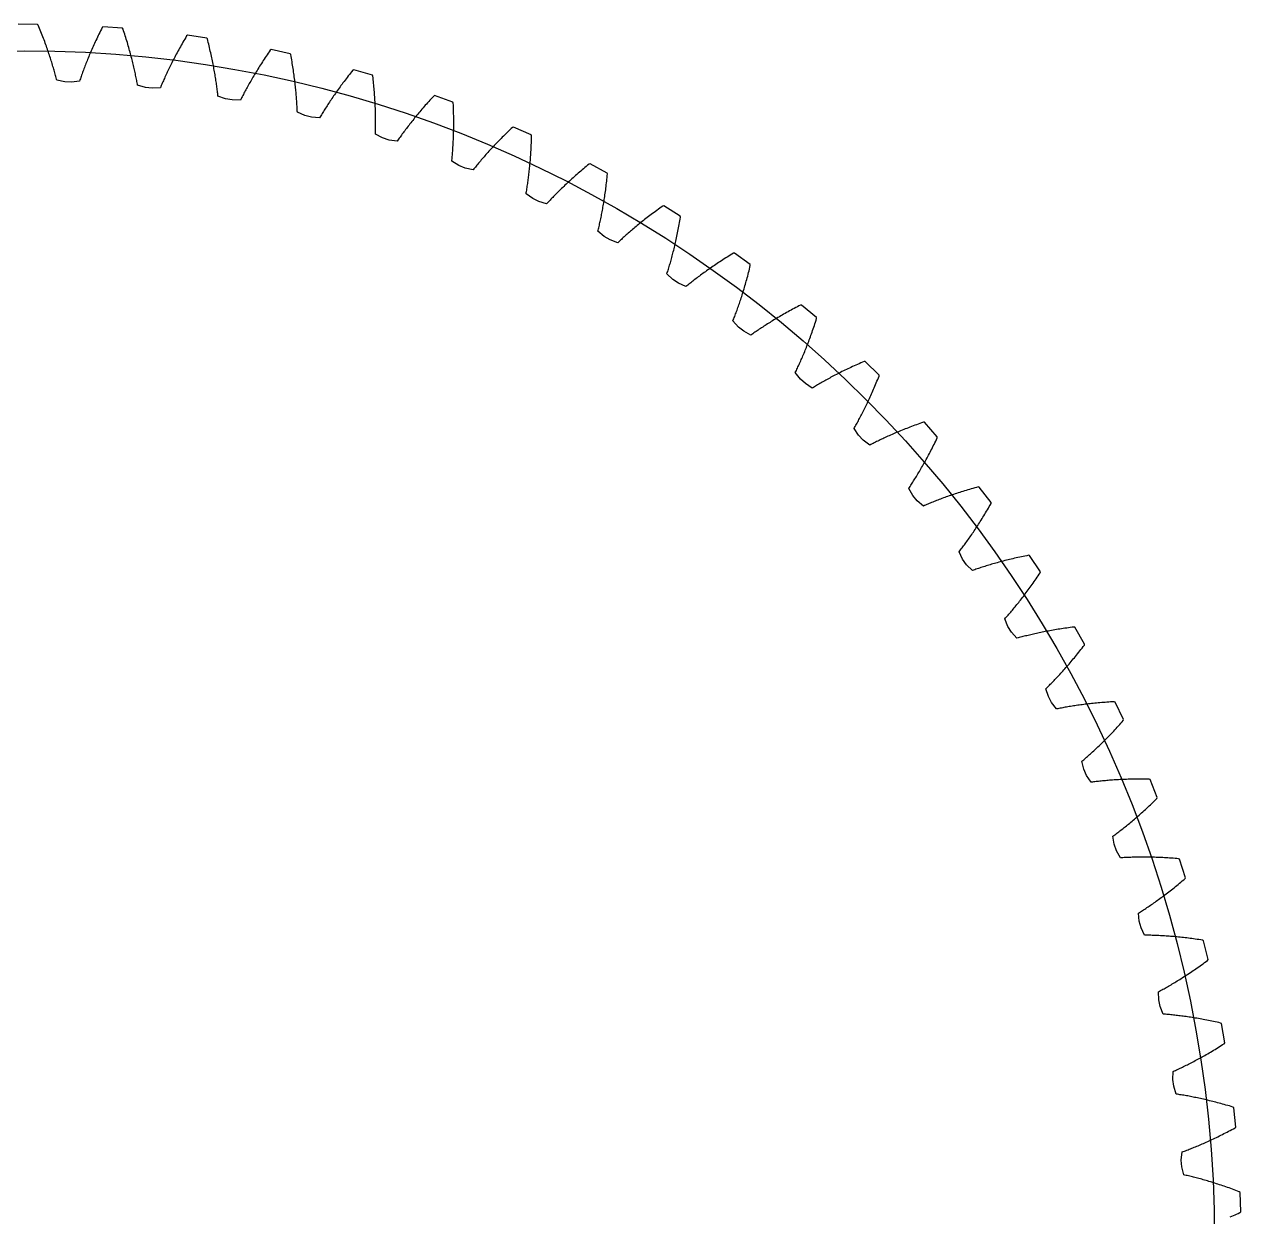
# Model space of a CAD drawing. Extents: x -54 to 54, y 163 to 271.
# Drawn here: x 0 to 54.1, y 217.8 to 270.8 of the extents above; entities that cross this region are included whole.
import ezdxf

# ---------------------------------------------------------------- set-up
doc = ezdxf.new("R2010")
doc.units = 0
doc.layers.get('0').update_dxf_attribs({"linetype": 'CONTINUOUS'})

msp = doc.modelspace()

# ---------------------------------------------------------------- linework, layer by layer
msp.add_lwpolyline([(53.608, 217.817), (53.679, 217.848), (53.752, 217.879), (53.825, 217.911), (53.898, 217.944), (53.972, 217.977), (54.047, 218.011), (54.077, 218.044), (54.049, 218.908), (54.017, 218.94), (53.941, 218.969), (53.865, 218.997), (53.789, 219.025), (53.714, 219.052), (53.64, 219.079), (53.566, 219.105), (53.493, 219.13), (53.421, 219.156), (53.349, 219.18), (53.278, 219.204), (53.207, 219.228), (53.137, 219.251), (53.068, 219.273), (52.999, 219.295), (52.931, 219.317), (52.864, 219.338), (52.797, 219.359), (52.731, 219.379), (52.665, 219.398), (52.6, 219.418), (52.536, 219.436), (52.472, 219.454), (52.409, 219.472), (52.347, 219.49), (52.285, 219.507), (52.224, 219.523), (52.164, 219.539), (52.104, 219.555), (52.045, 219.57), (51.987, 219.585), (51.929, 219.599), (51.872, 219.613), (51.816, 219.627), (51.76, 219.64), (51.705, 219.653), (51.651, 219.665), (51.597, 219.677), (51.544, 219.689), (51.459, 220.042), (51.439, 220.344), (51.476, 220.705), (51.527, 220.724), (51.578, 220.743), (51.631, 220.763), (51.683, 220.783), (51.737, 220.803), (51.791, 220.824), (51.845, 220.846), (51.901, 220.867), (51.957, 220.89), (52.013, 220.913), (52.07, 220.936), (52.128, 220.96), (52.186, 220.985), (52.245, 221.01), (52.304, 221.035), (52.364, 221.061), (52.425, 221.088), (52.486, 221.115), (52.548, 221.143), (52.61, 221.171), (52.673, 221.2), (52.737, 221.229), (52.801, 221.259), (52.866, 221.289), (52.931, 221.32), (52.997, 221.352), (53.063, 221.384), (53.13, 221.417), (53.197, 221.45), (53.265, 221.484), (53.333, 221.519), (53.402, 221.554), (53.472, 221.59), (53.542, 221.626), (53.612, 221.663), (53.684, 221.7), (53.755, 221.739), (53.827, 221.778), (53.855, 221.813), (53.767, 222.673), (53.733, 222.702), (53.654, 222.726), (53.576, 222.749), (53.499, 222.771), (53.423, 222.793), (53.347, 222.815), (53.271, 222.836), (53.197, 222.856), (53.123, 222.876), (53.049, 222.896), (52.977, 222.915), (52.905, 222.933), (52.833, 222.951), (52.762, 222.969), (52.692, 222.986), (52.623, 223.003), (52.554, 223.019), (52.486, 223.035), (52.418, 223.051), (52.352, 223.066), (52.286, 223.08), (52.22, 223.094), (52.155, 223.108), (52.091, 223.122), (52.028, 223.134), (51.965, 223.147), (51.903, 223.159), (51.842, 223.171), (51.781, 223.182), (51.721, 223.194), (51.662, 223.204), (51.603, 223.215), (51.546, 223.224), (51.488, 223.234), (51.432, 223.243), (51.376, 223.252), (51.321, 223.261), (51.267, 223.269), (51.213, 223.277), (51.104, 223.624), (51.063, 223.923), (51.074, 224.286), (51.124, 224.309), (51.174, 224.331), (51.225, 224.354), (51.276, 224.378), (51.328, 224.402), (51.38, 224.427), (51.433, 224.452), (51.487, 224.478), (51.541, 224.504), (51.596, 224.531), (51.651, 224.558), (51.707, 224.586), (51.763, 224.615), (51.82, 224.644), (51.878, 224.673), (51.936, 224.704), (51.995, 224.734), (52.054, 224.766), (52.113, 224.798), (52.174, 224.83), (52.234, 224.863), (52.296, 224.897), (52.358, 224.931), (52.42, 224.966), (52.483, 225.001), (52.546, 225.037), (52.61, 225.074), (52.674, 225.112), (52.739, 225.149), (52.805, 225.188), (52.871, 225.227), (52.937, 225.267), (53.004, 225.308), (53.071, 225.349), (53.139, 225.391), (53.207, 225.433), (53.276, 225.476), (53.345, 225.52), (53.37, 225.557), (53.223, 226.41), (53.186, 226.436), (53.106, 226.454), (53.027, 226.472), (52.949, 226.489), (52.871, 226.505), (52.793, 226.521), (52.717, 226.537), (52.641, 226.552), (52.566, 226.567), (52.491, 226.581), (52.417, 226.595), (52.344, 226.609), (52.272, 226.622), (52.2, 226.634), (52.129, 226.647), (52.058, 226.659), (51.988, 226.67), (51.919, 226.681), (51.851, 226.692), (51.783, 226.702), (51.716, 226.712), (51.65, 226.722), (51.585, 226.731), (51.52, 226.74), (51.456, 226.748), (51.392, 226.756), (51.329, 226.764), (51.267, 226.772), (51.206, 226.779), (51.146, 226.786), (51.086, 226.792), (51.027, 226.798), (50.968, 226.804), (50.91, 226.81), (50.853, 226.815), (50.797, 226.82), (50.742, 226.825), (50.687, 226.83), (50.633, 226.834), (50.499, 227.172), (50.438, 227.467), (50.424, 227.831), (50.472, 227.856), (50.52, 227.882), (50.569, 227.909), (50.619, 227.936), (50.669, 227.964), (50.719, 227.992), (50.77, 228.021), (50.822, 228.051), (50.874, 228.081), (50.927, 228.111), (50.98, 228.142), (51.034, 228.174), (51.088, 228.206), (51.143, 228.239), (51.199, 228.273), (51.254, 228.307), (51.311, 228.342), (51.368, 228.377), (51.425, 228.413), (51.483, 228.45), (51.541, 228.487), (51.6, 228.525), (51.659, 228.563), (51.719, 228.602), (51.779, 228.642), (51.84, 228.683), (51.901, 228.724), (51.963, 228.766), (52.025, 228.808), (52.087, 228.851), (52.15, 228.895), (52.214, 228.939), (52.277, 228.984), (52.342, 229.03), (52.406, 229.076), (52.472, 229.124), (52.537, 229.171), (52.603, 229.22), (52.626, 229.259), (52.419, 230.099), (52.381, 230.123), (52.3, 230.135), (52.22, 230.147), (52.14, 230.158), (52.061, 230.169), (51.983, 230.18), (51.906, 230.19), (51.829, 230.2), (51.753, 230.21), (51.677, 230.219), (51.603, 230.228), (51.529, 230.236), (51.455, 230.244), (51.383, 230.252), (51.311, 230.259), (51.24, 230.266), (51.17, 230.272), (51.1, 230.279), (51.031, 230.285), (50.963, 230.29), (50.895, 230.295), (50.829, 230.3), (50.762, 230.305), (50.697, 230.309), (50.633, 230.313), (50.569, 230.317), (50.506, 230.32), (50.443, 230.324), (50.382, 230.326), (50.321, 230.329), (50.261, 230.331), (50.201, 230.333), (50.142, 230.335), (50.084, 230.337), (50.027, 230.338), (49.971, 230.339), (49.915, 230.34), (49.86, 230.341), (49.806, 230.341), (49.649, 230.669), (49.567, 230.96), (49.528, 231.321), (49.574, 231.35), (49.62, 231.379), (49.667, 231.409), (49.715, 231.44), (49.763, 231.471), (49.811, 231.503), (49.86, 231.535), (49.91, 231.568), (49.96, 231.602), (50.01, 231.636), (50.061, 231.671), (50.113, 231.706), (50.165, 231.742), (50.217, 231.779), (50.27, 231.816), (50.323, 231.854), (50.377, 231.893), (50.431, 231.932), (50.486, 231.972), (50.541, 232.013), (50.597, 232.054), (50.653, 232.096), (50.709, 232.138), (50.766, 232.181), (50.823, 232.225), (50.881, 232.27), (50.939, 232.315), (50.998, 232.361), (51.057, 232.408), (51.116, 232.455), (51.176, 232.503), (51.236, 232.552), (51.296, 232.601), (51.357, 232.651), (51.419, 232.702), (51.48, 232.754), (51.543, 232.806), (51.605, 232.859), (51.625, 232.899), (51.36, 233.723), (51.32, 233.744), (51.239, 233.751), (51.158, 233.757), (51.078, 233.763), (50.998, 233.768), (50.919, 233.774), (50.841, 233.778), (50.764, 233.783), (50.687, 233.787), (50.612, 233.791), (50.537, 233.794), (50.462, 233.798), (50.389, 233.8), (50.316, 233.803), (50.244, 233.805), (50.172, 233.807), (50.101, 233.809), (50.032, 233.81), (49.962, 233.811), (49.894, 233.812), (49.826, 233.813), (49.759, 233.813), (49.693, 233.813), (49.628, 233.813), (49.563, 233.812), (49.499, 233.812), (49.436, 233.811), (49.373, 233.809), (49.312, 233.808), (49.251, 233.806), (49.19, 233.804), (49.131, 233.802), (49.072, 233.8), (49.014, 233.797), (48.957, 233.795), (48.901, 233.792), (48.845, 233.789), (48.79, 233.786), (48.736, 233.782), (48.557, 234.099), (48.455, 234.383), (48.391, 234.741), (48.434, 234.773), (48.479, 234.805), (48.524, 234.838), (48.569, 234.872), (48.614, 234.907), (48.661, 234.942), (48.707, 234.977), (48.754, 235.014), (48.802, 235.051), (48.85, 235.088), (48.898, 235.127), (48.947, 235.166), (48.996, 235.205), (49.046, 235.245), (49.096, 235.286), (49.147, 235.328), (49.198, 235.37), (49.249, 235.413), (49.301, 235.457), (49.353, 235.501), (49.406, 235.546), (49.458, 235.592), (49.512, 235.638), (49.566, 235.685), (49.62, 235.733), (49.674, 235.781), (49.729, 235.831), (49.784, 235.88), (49.84, 235.931), (49.896, 235.982), (49.952, 236.034), (50.009, 236.087), (50.066, 236.141), (50.123, 236.195), (50.18, 236.25), (50.238, 236.306), (50.297, 236.362), (50.355, 236.42), (50.372, 236.461), (50.05, 237.264), (50.01, 237.283), (49.928, 237.283), (49.847, 237.284), (49.766, 237.284), (49.686, 237.285), (49.608, 237.284), (49.529, 237.284), (49.452, 237.283), (49.375, 237.282), (49.299, 237.28), (49.224, 237.278), (49.15, 237.276), (49.076, 237.274), (49.003, 237.272), (48.931, 237.269), (48.86, 237.266), (48.789, 237.262), (48.719, 237.259), (48.65, 237.255), (48.582, 237.251), (48.514, 237.247), (48.448, 237.243), (48.382, 237.238), (48.316, 237.233), (48.252, 237.228), (48.188, 237.223), (48.125, 237.218), (48.063, 237.212), (48.001, 237.206), (47.941, 237.2), (47.881, 237.194), (47.822, 237.188), (47.763, 237.182), (47.706, 237.175), (47.649, 237.169), (47.593, 237.162), (47.537, 237.155), (47.483, 237.148), (47.429, 237.141), (47.228, 237.444), (47.106, 237.72), (47.018, 238.073), (47.059, 238.108), (47.101, 238.143), (47.143, 238.179), (47.186, 238.216), (47.229, 238.254), (47.273, 238.292), (47.317, 238.331), (47.361, 238.37), (47.406, 238.411), (47.451, 238.451), (47.497, 238.493), (47.543, 238.535), (47.589, 238.578), (47.636, 238.622), (47.683, 238.666), (47.731, 238.711), (47.779, 238.757), (47.827, 238.803), (47.876, 238.85), (47.925, 238.898), (47.974, 238.947), (48.023, 238.996), (48.073, 239.046), (48.124, 239.097), (48.174, 239.148), (48.225, 239.2), (48.277, 239.253), (48.328, 239.307), (48.38, 239.361), (48.432, 239.416), (48.485, 239.472), (48.538, 239.529), (48.591, 239.586), (48.644, 239.644), (48.698, 239.703), (48.752, 239.763), (48.806, 239.823), (48.86, 239.885), (48.874, 239.927), (48.497, 240.706), (48.455, 240.721), (48.373, 240.716), (48.292, 240.711), (48.212, 240.706), (48.133, 240.701), (48.054, 240.695), (47.976, 240.689), (47.899, 240.682), (47.823, 240.676), (47.747, 240.669), (47.672, 240.662), (47.598, 240.655), (47.525, 240.648), (47.452, 240.64), (47.38, 240.632), (47.309, 240.624), (47.239, 240.616), (47.17, 240.607), (47.101, 240.599), (47.033, 240.59), (46.966, 240.581), (46.9, 240.572), (46.834, 240.563), (46.77, 240.554), (46.706, 240.544), (46.642, 240.535), (46.58, 240.525), (46.518, 240.515), (46.457, 240.505), (46.397, 240.495), (46.338, 240.485), (46.279, 240.474), (46.221, 240.464), (46.164, 240.453), (46.108, 240.443), (46.053, 240.432), (45.998, 240.421), (45.944, 240.411), (45.891, 240.4), (45.67, 240.688), (45.529, 240.955), (45.415, 241.3), (45.454, 241.338), (45.494, 241.377), (45.533, 241.416), (45.574, 241.455), (45.614, 241.496), (45.655, 241.537), (45.696, 241.579), (45.738, 241.621), (45.779, 241.665), (45.822, 241.709), (45.864, 241.753), (45.907, 241.799), (45.951, 241.845), (45.994, 241.891), (46.038, 241.939), (46.082, 241.987), (46.127, 242.036), (46.172, 242.086), (46.217, 242.136), (46.263, 242.187), (46.308, 242.239), (46.354, 242.292), (46.401, 242.345), (46.447, 242.399), (46.494, 242.454), (46.542, 242.51), (46.589, 242.566), (46.637, 242.623), (46.685, 242.681), (46.733, 242.74), (46.782, 242.799), (46.83, 242.859), (46.879, 242.92), (46.928, 242.982), (46.978, 243.044), (47.027, 243.108), (47.077, 243.172), (47.127, 243.236), (47.138, 243.28), (46.708, 244.03), (46.665, 244.043), (46.584, 244.032), (46.503, 244.022), (46.424, 244.011), (46.345, 244), (46.267, 243.989), (46.189, 243.977), (46.113, 243.965), (46.037, 243.954), (45.962, 243.942), (45.888, 243.929), (45.814, 243.917), (45.742, 243.904), (45.67, 243.892), (45.599, 243.879), (45.529, 243.866), (45.459, 243.853), (45.391, 243.84), (45.323, 243.826), (45.256, 243.813), (45.189, 243.799), (45.124, 243.786), (45.059, 243.772), (44.995, 243.758), (44.932, 243.744), (44.869, 243.73), (44.808, 243.716), (44.747, 243.702), (44.687, 243.688), (44.628, 243.673), (44.569, 243.659), (44.511, 243.645), (44.454, 243.63), (44.398, 243.616), (44.343, 243.601), (44.288, 243.587), (44.235, 243.572), (44.182, 243.558), (44.129, 243.543), (43.888, 243.815), (43.729, 244.072), (43.592, 244.409), (43.628, 244.449), (43.665, 244.49), (43.702, 244.532), (43.739, 244.574), (43.776, 244.618), (43.814, 244.661), (43.853, 244.706), (43.891, 244.751), (43.93, 244.797), (43.969, 244.844), (44.008, 244.892), (44.048, 244.94), (44.088, 244.989), (44.128, 245.039), (44.169, 245.089), (44.209, 245.14), (44.251, 245.192), (44.292, 245.245), (44.333, 245.298), (44.375, 245.352), (44.417, 245.407), (44.46, 245.463), (44.502, 245.52), (44.545, 245.577), (44.588, 245.635), (44.631, 245.693), (44.675, 245.753), (44.718, 245.813), (44.762, 245.874), (44.806, 245.936), (44.85, 245.999), (44.895, 246.062), (44.939, 246.126), (44.984, 246.191), (45.029, 246.257), (45.074, 246.324), (45.119, 246.391), (45.165, 246.459), (45.173, 246.504), (44.691, 247.222), (44.647, 247.232), (44.567, 247.215), (44.487, 247.199), (44.409, 247.183), (44.331, 247.166), (44.254, 247.15), (44.177, 247.133), (44.102, 247.116), (44.027, 247.099), (43.953, 247.081), (43.88, 247.064), (43.807, 247.047), (43.736, 247.029), (43.665, 247.011), (43.595, 246.994), (43.526, 246.976), (43.458, 246.958), (43.39, 246.94), (43.323, 246.922), (43.257, 246.904), (43.192, 246.886), (43.128, 246.868), (43.064, 246.849), (43.001, 246.831), (42.939, 246.813), (42.878, 246.794), (42.817, 246.776), (42.758, 246.758), (42.699, 246.739), (42.641, 246.721), (42.583, 246.703), (42.527, 246.684), (42.471, 246.666), (42.416, 246.647), (42.362, 246.629), (42.308, 246.611), (42.256, 246.593), (42.204, 246.574), (42.153, 246.556), (41.893, 246.811), (41.716, 247.056), (41.556, 247.382), (41.59, 247.425), (41.623, 247.468), (41.657, 247.513), (41.691, 247.558), (41.726, 247.603), (41.76, 247.65), (41.795, 247.697), (41.831, 247.745), (41.866, 247.793), (41.902, 247.843), (41.938, 247.893), (41.974, 247.944), (42.01, 247.996), (42.047, 248.048), (42.084, 248.101), (42.121, 248.155), (42.159, 248.21), (42.196, 248.265), (42.234, 248.321), (42.272, 248.378), (42.31, 248.436), (42.348, 248.494), (42.387, 248.554), (42.425, 248.614), (42.464, 248.675), (42.503, 248.736), (42.542, 248.799), (42.582, 248.862), (42.621, 248.926), (42.661, 248.991), (42.701, 249.056), (42.74, 249.123), (42.78, 249.19), (42.821, 249.258), (42.861, 249.326), (42.901, 249.396), (42.942, 249.466), (42.982, 249.538), (42.987, 249.582), (42.456, 250.265), (42.412, 250.272), (42.333, 250.25), (42.255, 250.228), (42.177, 250.206), (42.101, 250.185), (42.025, 250.162), (41.95, 250.14), (41.876, 250.118), (41.802, 250.096), (41.73, 250.074), (41.658, 250.051), (41.587, 250.029), (41.517, 250.006), (41.448, 249.984), (41.379, 249.961), (41.311, 249.938), (41.244, 249.916), (41.178, 249.893), (41.113, 249.871), (41.048, 249.848), (40.984, 249.825), (40.921, 249.803), (40.859, 249.78), (40.798, 249.757), (40.737, 249.735), (40.677, 249.712), (40.618, 249.69), (40.56, 249.667), (40.503, 249.645), (40.446, 249.622), (40.39, 249.6), (40.335, 249.578), (40.28, 249.556), (40.227, 249.533), (40.174, 249.511), (40.122, 249.489), (40.071, 249.467), (40.02, 249.446), (39.971, 249.424), (39.694, 249.66), (39.501, 249.892), (39.318, 250.206), (39.348, 250.251), (39.379, 250.297), (39.409, 250.344), (39.44, 250.391), (39.472, 250.439), (39.503, 250.488), (39.535, 250.537), (39.566, 250.587), (39.598, 250.638), (39.631, 250.69), (39.663, 250.743), (39.696, 250.796), (39.728, 250.85), (39.761, 250.905), (39.794, 250.96), (39.828, 251.017), (39.861, 251.074), (39.895, 251.132), (39.928, 251.19), (39.962, 251.25), (39.996, 251.31), (40.03, 251.371), (40.065, 251.433), (40.099, 251.496), (40.134, 251.559), (40.168, 251.623), (40.203, 251.688), (40.238, 251.754), (40.273, 251.821), (40.308, 251.888), (40.343, 251.956), (40.378, 252.025), (40.413, 252.095), (40.448, 252.165), (40.484, 252.237), (40.519, 252.309), (40.555, 252.382), (40.59, 252.456), (40.592, 252.501), (40.015, 253.145), (39.97, 253.149), (39.893, 253.121), (39.816, 253.094), (39.741, 253.067), (39.666, 253.04), (39.592, 253.013), (39.518, 252.985), (39.446, 252.958), (39.374, 252.931), (39.304, 252.903), (39.233, 252.876), (39.164, 252.849), (39.096, 252.821), (39.028, 252.794), (38.961, 252.767), (38.895, 252.739), (38.83, 252.712), (38.766, 252.685), (38.702, 252.658), (38.639, 252.631), (38.577, 252.604), (38.516, 252.577), (38.455, 252.55), (38.396, 252.523), (38.337, 252.496), (38.279, 252.469), (38.221, 252.443), (38.165, 252.416), (38.109, 252.39), (38.054, 252.364), (38, 252.337), (37.946, 252.311), (37.894, 252.285), (37.842, 252.26), (37.791, 252.234), (37.74, 252.208), (37.691, 252.183), (37.642, 252.158), (37.594, 252.133), (37.301, 252.349), (37.092, 252.567), (36.888, 252.867), (36.915, 252.914), (36.943, 252.962), (36.97, 253.011), (36.997, 253.06), (37.025, 253.11), (37.053, 253.161), (37.081, 253.213), (37.109, 253.265), (37.138, 253.318), (37.166, 253.372), (37.195, 253.427), (37.224, 253.482), (37.253, 253.538), (37.282, 253.595), (37.311, 253.653), (37.34, 253.711), (37.369, 253.771), (37.399, 253.831), (37.429, 253.892), (37.458, 253.953), (37.488, 254.016), (37.518, 254.079), (37.548, 254.143), (37.577, 254.208), (37.607, 254.274), (37.638, 254.34), (37.668, 254.408), (37.698, 254.476), (37.728, 254.544), (37.758, 254.614), (37.788, 254.685), (37.819, 254.756), (37.849, 254.828), (37.879, 254.901), (37.909, 254.974), (37.94, 255.049), (37.97, 255.124), (38, 255.2), (37.999, 255.245), (37.378, 255.848), (37.333, 255.848), (37.258, 255.816), (37.184, 255.783), (37.11, 255.751), (37.037, 255.718), (36.965, 255.686), (36.894, 255.654), (36.824, 255.621), (36.754, 255.589), (36.686, 255.557), (36.618, 255.525), (36.551, 255.493), (36.484, 255.461), (36.419, 255.429), (36.354, 255.397), (36.29, 255.365), (36.227, 255.333), (36.164, 255.301), (36.103, 255.27), (36.042, 255.239), (35.982, 255.207), (35.923, 255.176), (35.864, 255.145), (35.807, 255.114), (35.75, 255.083), (35.694, 255.053), (35.638, 255.022), (35.584, 254.992), (35.53, 254.961), (35.477, 254.931), (35.425, 254.901), (35.373, 254.872), (35.322, 254.842), (35.272, 254.813), (35.223, 254.784), (35.175, 254.755), (35.127, 254.726), (35.08, 254.697), (35.034, 254.669), (34.727, 254.864), (34.503, 255.067), (34.279, 255.353), (34.302, 255.401), (34.326, 255.451), (34.35, 255.501), (34.374, 255.552), (34.398, 255.604), (34.423, 255.657), (34.447, 255.71), (34.472, 255.764), (34.496, 255.819), (34.521, 255.875), (34.546, 255.932), (34.571, 255.989), (34.596, 256.047), (34.62, 256.106), (34.646, 256.166), (34.671, 256.226), (34.696, 256.287), (34.721, 256.349), (34.746, 256.412), (34.772, 256.476), (34.797, 256.54), (34.822, 256.605), (34.847, 256.671), (34.873, 256.738), (34.898, 256.806), (34.923, 256.874), (34.949, 256.943), (34.974, 257.013), (34.999, 257.084), (35.025, 257.156), (35.05, 257.228), (35.075, 257.301), (35.1, 257.375), (35.125, 257.45), (35.15, 257.526), (35.175, 257.602), (35.2, 257.679), (35.225, 257.757), (35.221, 257.802), (34.56, 258.36), (34.515, 258.357), (34.442, 258.319), (34.37, 258.282), (34.299, 258.244), (34.229, 258.207), (34.159, 258.17), (34.09, 258.132), (34.022, 258.095), (33.955, 258.058), (33.889, 258.021), (33.823, 257.985), (33.759, 257.948), (33.695, 257.911), (33.632, 257.875), (33.569, 257.838), (33.508, 257.802), (33.447, 257.766), (33.387, 257.73), (33.328, 257.695), (33.269, 257.659), (33.211, 257.624), (33.155, 257.588), (33.098, 257.553), (33.043, 257.518), (32.988, 257.484), (32.935, 257.449), (32.881, 257.415), (32.829, 257.381), (32.778, 257.347), (32.727, 257.313), (32.677, 257.28), (32.627, 257.246), (32.579, 257.213), (32.531, 257.18), (32.484, 257.148), (32.438, 257.116), (32.392, 257.084), (32.347, 257.052), (32.303, 257.02), (31.984, 257.194), (31.746, 257.38), (31.502, 257.65), (31.523, 257.7), (31.543, 257.751), (31.563, 257.803), (31.584, 257.856), (31.604, 257.909), (31.625, 257.963), (31.645, 258.018), (31.666, 258.074), (31.687, 258.131), (31.707, 258.188), (31.728, 258.246), (31.749, 258.305), (31.77, 258.365), (31.791, 258.425), (31.811, 258.486), (31.832, 258.548), (31.853, 258.611), (31.874, 258.675), (31.895, 258.739), (31.915, 258.804), (31.936, 258.87), (31.957, 258.937), (31.978, 259.005), (31.998, 259.073), (32.019, 259.142), (32.039, 259.212), (32.06, 259.283), (32.08, 259.355), (32.1, 259.427), (32.121, 259.5), (32.141, 259.574), (32.161, 259.649), (32.181, 259.725), (32.201, 259.801), (32.22, 259.878), (32.24, 259.956), (32.259, 260.035), (32.279, 260.115), (32.271, 260.159), (31.573, 260.669), (31.528, 260.663), (31.458, 260.621), (31.389, 260.578), (31.321, 260.536), (31.253, 260.494), (31.186, 260.452), (31.12, 260.41), (31.055, 260.368), (30.991, 260.326), (30.927, 260.285), (30.864, 260.243), (30.802, 260.202), (30.741, 260.161), (30.681, 260.121), (30.621, 260.08), (30.562, 260.04), (30.504, 259.999), (30.447, 259.959), (30.39, 259.92), (30.334, 259.88), (30.279, 259.841), (30.225, 259.802), (30.171, 259.763), (30.118, 259.724), (30.066, 259.685), (30.015, 259.647), (29.965, 259.609), (29.915, 259.572), (29.866, 259.534), (29.817, 259.497), (29.77, 259.46), (29.723, 259.424), (29.677, 259.387), (29.631, 259.351), (29.587, 259.315), (29.543, 259.28), (29.499, 259.245), (29.457, 259.21), (29.415, 259.176), (29.084, 259.326), (28.834, 259.496), (28.572, 259.748), (28.589, 259.799), (28.606, 259.852), (28.622, 259.905), (28.639, 259.959), (28.656, 260.013), (28.673, 260.069), (28.689, 260.125), (28.706, 260.182), (28.723, 260.24), (28.739, 260.299), (28.756, 260.358), (28.773, 260.418), (28.789, 260.479), (28.806, 260.541), (28.822, 260.604), (28.839, 260.667), (28.855, 260.731), (28.872, 260.796), (28.888, 260.862), (28.904, 260.928), (28.92, 260.996), (28.936, 261.064), (28.952, 261.133), (28.968, 261.202), (28.983, 261.273), (28.999, 261.344), (29.014, 261.416), (29.03, 261.489), (29.045, 261.562), (29.06, 261.637), (29.075, 261.712), (29.09, 261.788), (29.104, 261.865), (29.119, 261.942), (29.133, 262.021), (29.147, 262.1), (29.161, 262.18), (29.175, 262.261), (29.164, 262.304), (28.432, 262.765), (28.388, 262.756), (28.321, 262.708), (28.255, 262.661), (28.19, 262.614), (28.125, 262.567), (28.062, 262.521), (27.999, 262.474), (27.937, 262.428), (27.875, 262.382), (27.815, 262.336), (27.755, 262.291), (27.696, 262.245), (27.638, 262.2), (27.58, 262.155), (27.524, 262.11), (27.468, 262.066), (27.413, 262.022), (27.358, 261.978), (27.304, 261.934), (27.252, 261.891), (27.199, 261.848), (27.148, 261.805), (27.097, 261.762), (27.047, 261.72), (26.998, 261.678), (26.949, 261.637), (26.902, 261.595), (26.855, 261.554), (26.808, 261.513), (26.763, 261.473), (26.718, 261.433), (26.674, 261.393), (26.63, 261.354), (26.587, 261.314), (26.545, 261.276), (26.504, 261.237), (26.463, 261.199), (26.423, 261.161), (26.384, 261.124), (26.043, 261.251), (25.782, 261.403), (25.503, 261.636), (25.516, 261.689), (25.529, 261.742), (25.542, 261.796), (25.555, 261.851), (25.568, 261.907), (25.581, 261.963), (25.593, 262.021), (25.606, 262.079), (25.619, 262.138), (25.631, 262.197), (25.644, 262.258), (25.656, 262.319), (25.669, 262.381), (25.681, 262.444), (25.693, 262.507), (25.705, 262.572), (25.717, 262.637), (25.728, 262.703), (25.74, 262.769), (25.752, 262.837), (25.763, 262.905), (25.774, 262.974), (25.785, 263.044), (25.796, 263.115), (25.807, 263.186), (25.817, 263.258), (25.828, 263.331), (25.838, 263.405), (25.848, 263.479), (25.858, 263.555), (25.868, 263.631), (25.877, 263.708), (25.886, 263.785), (25.895, 263.864), (25.904, 263.943), (25.913, 264.023), (25.921, 264.103), (25.929, 264.185), (25.915, 264.228), (25.153, 264.636), (25.109, 264.624), (25.046, 264.572), (24.983, 264.52), (24.922, 264.469), (24.861, 264.418), (24.8, 264.367), (24.741, 264.316), (24.682, 264.265), (24.624, 264.215), (24.567, 264.165), (24.511, 264.116), (24.455, 264.066), (24.4, 264.017), (24.346, 263.968), (24.292, 263.92), (24.24, 263.872), (24.188, 263.824), (24.136, 263.776), (24.086, 263.729), (24.036, 263.682), (23.987, 263.635), (23.939, 263.589), (23.891, 263.543), (23.844, 263.497), (23.798, 263.452), (23.752, 263.407), (23.708, 263.362), (23.664, 263.318), (23.62, 263.274), (23.577, 263.231), (23.535, 263.188), (23.494, 263.145), (23.454, 263.103), (23.414, 263.061), (23.374, 263.019), (23.336, 262.978), (23.298, 262.937), (23.261, 262.896), (23.224, 262.856), (22.875, 262.959), (22.604, 263.093), (22.31, 263.306), (22.319, 263.359), (22.328, 263.413), (22.337, 263.468), (22.346, 263.524), (22.355, 263.58), (22.364, 263.638), (22.373, 263.696), (22.382, 263.755), (22.39, 263.814), (22.398, 263.875), (22.407, 263.936), (22.415, 263.998), (22.423, 264.06), (22.431, 264.124), (22.438, 264.188), (22.446, 264.253), (22.453, 264.319), (22.46, 264.386), (22.467, 264.453), (22.474, 264.521), (22.48, 264.59), (22.487, 264.66), (22.493, 264.73), (22.499, 264.801), (22.505, 264.873), (22.51, 264.946), (22.515, 265.019), (22.52, 265.094), (22.525, 265.169), (22.53, 265.244), (22.534, 265.321), (22.538, 265.398), (22.542, 265.476), (22.545, 265.555), (22.549, 265.635), (22.552, 265.715), (22.554, 265.796), (22.557, 265.878), (22.54, 265.92), (21.751, 266.274), (21.709, 266.259), (21.649, 266.202), (21.59, 266.147), (21.532, 266.091), (21.475, 266.036), (21.418, 265.981), (21.362, 265.926), (21.307, 265.871), (21.253, 265.817), (21.199, 265.764), (21.147, 265.71), (21.094, 265.657), (21.043, 265.604), (20.992, 265.552), (20.942, 265.5), (20.893, 265.448), (20.845, 265.396), (20.797, 265.345), (20.75, 265.295), (20.703, 265.244), (20.658, 265.194), (20.613, 265.145), (20.568, 265.096), (20.525, 265.047), (20.482, 264.998), (20.44, 264.95), (20.398, 264.903), (20.357, 264.855), (20.317, 264.809), (20.278, 264.762), (20.239, 264.716), (20.2, 264.671), (20.163, 264.626), (20.126, 264.581), (20.09, 264.537), (20.054, 264.493), (20.019, 264.449), (19.985, 264.407), (19.951, 264.364), (19.596, 264.443), (19.316, 264.557), (19.008, 264.748), (19.013, 264.802), (19.019, 264.857), (19.024, 264.913), (19.029, 264.969), (19.034, 265.026), (19.039, 265.084), (19.043, 265.142), (19.048, 265.201), (19.052, 265.261), (19.056, 265.322), (19.06, 265.384), (19.064, 265.446), (19.068, 265.509), (19.071, 265.573), (19.074, 265.638), (19.077, 265.703), (19.08, 265.769), (19.082, 265.836), (19.084, 265.904), (19.086, 265.972), (19.088, 266.042), (19.09, 266.111), (19.091, 266.182), (19.092, 266.254), (19.093, 266.326), (19.093, 266.399), (19.093, 266.472), (19.093, 266.547), (19.093, 266.622), (19.092, 266.698), (19.091, 266.775), (19.09, 266.852), (19.088, 266.93), (19.086, 267.009), (19.084, 267.089), (19.081, 267.169), (19.078, 267.25), (19.075, 267.332), (19.055, 267.372), (18.243, 267.67), (18.202, 267.652), (18.146, 267.592), (18.092, 267.532), (18.038, 267.473), (17.984, 267.414), (17.932, 267.355), (17.88, 267.296), (17.829, 267.238), (17.778, 267.18), (17.729, 267.123), (17.68, 267.066), (17.631, 267.009), (17.584, 266.953), (17.537, 266.897), (17.491, 266.842), (17.445, 266.787), (17.4, 266.732), (17.356, 266.678), (17.313, 266.624), (17.27, 266.57), (17.228, 266.517), (17.187, 266.465), (17.146, 266.413), (17.106, 266.361), (17.066, 266.31), (17.028, 266.259), (16.989, 266.208), (16.952, 266.158), (16.915, 266.109), (16.879, 266.06), (16.843, 266.011), (16.808, 265.963), (16.774, 265.915), (16.74, 265.868), (16.707, 265.822), (16.675, 265.775), (16.643, 265.73), (16.612, 265.685), (16.581, 265.64), (16.221, 265.693), (15.934, 265.788), (15.613, 265.957), (15.615, 266.012), (15.616, 266.067), (15.618, 266.122), (15.619, 266.179), (15.62, 266.236), (15.621, 266.294), (15.621, 266.353), (15.622, 266.412), (15.622, 266.472), (15.622, 266.533), (15.621, 266.595), (15.621, 266.657), (15.62, 266.721), (15.619, 266.785), (15.617, 266.849), (15.616, 266.915), (15.614, 266.981), (15.612, 267.048), (15.609, 267.115), (15.606, 267.184), (15.603, 267.253), (15.6, 267.323), (15.596, 267.393), (15.592, 267.465), (15.588, 267.537), (15.583, 267.61), (15.578, 267.683), (15.573, 267.757), (15.567, 267.832), (15.561, 267.908), (15.555, 267.984), (15.548, 268.061), (15.541, 268.139), (15.533, 268.218), (15.525, 268.297), (15.517, 268.377), (15.509, 268.458), (15.5, 268.539), (15.477, 268.578), (14.646, 268.819), (14.607, 268.798), (14.555, 268.734), (14.505, 268.671), (14.455, 268.607), (14.406, 268.545), (14.358, 268.482), (14.31, 268.42), (14.263, 268.359), (14.217, 268.298), (14.171, 268.237), (14.127, 268.177), (14.082, 268.117), (14.039, 268.057), (13.996, 267.998), (13.954, 267.94), (13.912, 267.882), (13.871, 267.824), (13.831, 267.767), (13.791, 267.71), (13.753, 267.654), (13.714, 267.598), (13.677, 267.543), (13.64, 267.488), (13.603, 267.433), (13.567, 267.379), (13.532, 267.326), (13.498, 267.273), (13.464, 267.22), (13.431, 267.169), (13.398, 267.117), (13.366, 267.066), (13.334, 267.016), (13.303, 266.966), (13.273, 266.916), (13.243, 266.868), (13.214, 266.819), (13.185, 266.771), (13.157, 266.724), (13.13, 266.677), (12.767, 266.706), (12.475, 266.78), (12.142, 266.927), (12.14, 266.981), (12.138, 267.036), (12.135, 267.091), (12.133, 267.148), (12.13, 267.205), (12.126, 267.263), (12.123, 267.321), (12.119, 267.381), (12.115, 267.441), (12.111, 267.502), (12.106, 267.563), (12.101, 267.626), (12.096, 267.688), (12.09, 267.752), (12.084, 267.817), (12.078, 267.882), (12.072, 267.948), (12.065, 268.014), (12.058, 268.082), (12.05, 268.15), (12.042, 268.218), (12.034, 268.288), (12.025, 268.358), (12.016, 268.429), (12.007, 268.5), (11.997, 268.573), (11.987, 268.646), (11.977, 268.719), (11.966, 268.794), (11.954, 268.869), (11.943, 268.945), (11.931, 269.021), (11.918, 269.098), (11.905, 269.176), (11.892, 269.255), (11.878, 269.334), (11.864, 269.414), (11.849, 269.494), (11.824, 269.531), (10.978, 269.714), (10.94, 269.69), (10.894, 269.623), (10.848, 269.556), (10.802, 269.489), (10.758, 269.423), (10.714, 269.358), (10.671, 269.293), (10.628, 269.228), (10.586, 269.164), (10.545, 269.1), (10.505, 269.037), (10.465, 268.974), (10.425, 268.912), (10.387, 268.85), (10.349, 268.788), (10.311, 268.727), (10.275, 268.667), (10.238, 268.607), (10.203, 268.548), (10.168, 268.489), (10.134, 268.431), (10.1, 268.373), (10.067, 268.315), (10.034, 268.259), (10.002, 268.202), (9.971, 268.147), (9.94, 268.091), (9.91, 268.037), (9.881, 267.983), (9.852, 267.929), (9.823, 267.876), (9.795, 267.823), (9.768, 267.771), (9.741, 267.72), (9.715, 267.669), (9.689, 267.619), (9.664, 267.569), (9.639, 267.52), (9.615, 267.472), (9.251, 267.475), (8.954, 267.528), (8.612, 267.651), (8.606, 267.705), (8.6, 267.76), (8.594, 267.815), (8.587, 267.871), (8.58, 267.928), (8.573, 267.986), (8.566, 268.044), (8.558, 268.103), (8.549, 268.163), (8.541, 268.223), (8.532, 268.284), (8.522, 268.346), (8.513, 268.408), (8.503, 268.471), (8.492, 268.535), (8.482, 268.6), (8.471, 268.665), (8.459, 268.731), (8.447, 268.798), (8.435, 268.865), (8.422, 268.933), (8.409, 269.002), (8.396, 269.071), (8.382, 269.141), (8.367, 269.212), (8.353, 269.283), (8.338, 269.355), (8.322, 269.428), (8.306, 269.502), (8.289, 269.576), (8.272, 269.65), (8.255, 269.726), (8.237, 269.802), (8.219, 269.879), (8.2, 269.956), (8.181, 270.034), (8.161, 270.113), (8.141, 270.192), (8.113, 270.228), (7.257, 270.351), (7.22, 270.324), (7.179, 270.254), (7.137, 270.184), (7.097, 270.114), (7.057, 270.045), (7.018, 269.977), (6.979, 269.909), (6.941, 269.842), (6.904, 269.775), (6.868, 269.708), (6.831, 269.642), (6.796, 269.577), (6.761, 269.512), (6.727, 269.447), (6.693, 269.383), (6.66, 269.32), (6.628, 269.257), (6.596, 269.195), (6.565, 269.133), (6.534, 269.072), (6.504, 269.012), (6.474, 268.952), (6.445, 268.892), (6.417, 268.833), (6.389, 268.775), (6.361, 268.717), (6.335, 268.66), (6.308, 268.603), (6.282, 268.547), (6.257, 268.491), (6.233, 268.437), (6.208, 268.382), (6.185, 268.329), (6.162, 268.275), (6.139, 268.223), (6.117, 268.171), (6.095, 268.12), (6.074, 268.069), (6.053, 268.019), (5.69, 267.996), (5.39, 268.029), (5.04, 268.128), (5.031, 268.182), (5.021, 268.236), (5.011, 268.29), (5, 268.346), (4.989, 268.402), (4.978, 268.459), (4.966, 268.516), (4.954, 268.575), (4.942, 268.634), (4.929, 268.693), (4.916, 268.754), (4.902, 268.814), (4.888, 268.876), (4.874, 268.938), (4.859, 269.001), (4.844, 269.065), (4.828, 269.129), (4.812, 269.194), (4.796, 269.26), (4.779, 269.326), (4.761, 269.393), (4.744, 269.461), (4.725, 269.529), (4.707, 269.598), (4.687, 269.668), (4.668, 269.738), (4.647, 269.809), (4.627, 269.88), (4.606, 269.952), (4.584, 270.025), (4.562, 270.099), (4.539, 270.173), (4.516, 270.247), (4.492, 270.323), (4.468, 270.399), (4.444, 270.475), (4.418, 270.552), (4.393, 270.63), (4.363, 270.663), (3.5, 270.726), (3.465, 270.698), (3.429, 270.624), (3.393, 270.552), (3.357, 270.48), (3.322, 270.408), (3.288, 270.337), (3.254, 270.266), (3.221, 270.196), (3.188, 270.127), (3.156, 270.058), (3.125, 269.99), (3.094, 269.922), (3.064, 269.855), (3.034, 269.788), (3.005, 269.722), (2.977, 269.657), (2.949, 269.592), (2.921, 269.527), (2.894, 269.464), (2.868, 269.401), (2.842, 269.338), (2.817, 269.276), (2.792, 269.215), (2.768, 269.154), (2.744, 269.094), (2.721, 269.034), (2.698, 268.975), (2.676, 268.917), (2.654, 268.859), (2.632, 268.802), (2.612, 268.745), (2.591, 268.69), (2.571, 268.634), (2.552, 268.58), (2.533, 268.526), (2.515, 268.472), (2.497, 268.42), (2.479, 268.367), (2.462, 268.316), (2.101, 268.268), (1.8, 268.28), (1.444, 268.355), (1.431, 268.407), (1.417, 268.46), (1.403, 268.514), (1.389, 268.569), (1.374, 268.624), (1.359, 268.68), (1.343, 268.737), (1.327, 268.794), (1.31, 268.852), (1.294, 268.911), (1.276, 268.97), (1.258, 269.03), (1.24, 269.09), (1.221, 269.151), (1.202, 269.213), (1.183, 269.276), (1.163, 269.339), (1.142, 269.402), (1.121, 269.467), (1.099, 269.532), (1.077, 269.597), (1.055, 269.663), (1.032, 269.73), (1.008, 269.798), (0.984, 269.866), (0.96, 269.934), (0.935, 270.004), (0.909, 270.074), (0.883, 270.144), (0.856, 270.215), (0.829, 270.287), (0.801, 270.359), (0.773, 270.432), (0.744, 270.506), (0.715, 270.58), (0.685, 270.654), (0.654, 270.729), (0.623, 270.805), (0.591, 270.836), (-0.274, 270.839)])
at = {"linetype": 'Continuous'}
msp.add_circle((0, 216.747), 52.917, dxfattribs=at)

doc.saveas('drawing.dxf')
